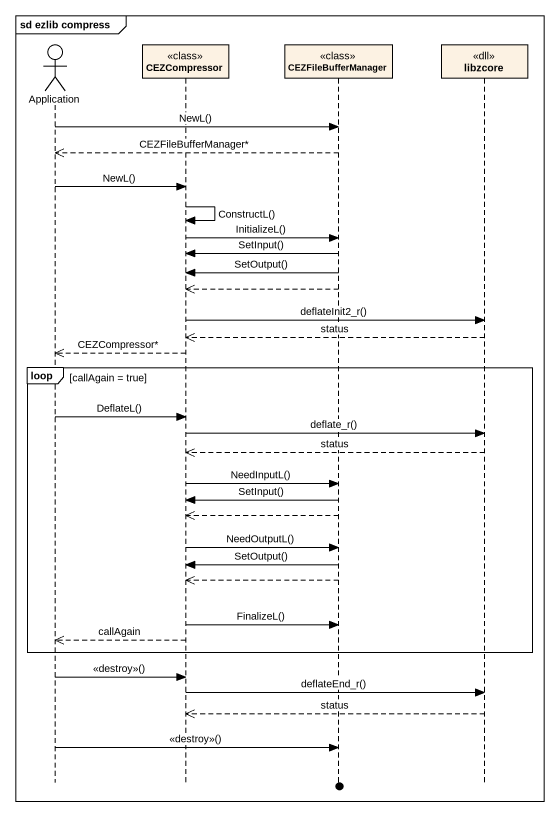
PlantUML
@startuml
mainframe sd ezlib compress
hide footbox
actor Application
participant CEZCompressor <<class>>
participant CEZFileBufferManager <<class>>
participant libzcore <<dll>>

Application -> CEZFileBufferManager : NewL()
CEZFileBufferManager -->> Application : CEZFileBufferManager*
Application -> CEZCompressor : NewL()
CEZCompressor -> CEZCompressor : ConstructL()
CEZCompressor -> CEZFileBufferManager : InitializeL()
CEZFileBufferManager -> CEZCompressor : SetInput()
CEZFileBufferManager -> CEZCompressor : SetOutput()
CEZFileBufferManager -->> CEZCompressor
CEZCompressor -> libzcore : deflateInit2_r()
libzcore -->> CEZCompressor : status
CEZCompressor -->> Application : CEZCompressor*
loop callAgain = true
  Application -> CEZCompressor : DeflateL()
  CEZCompressor -> libzcore : deflate_r()
  libzcore -->> CEZCompressor : status
  CEZCompressor -> CEZFileBufferManager : NeedInputL()
  CEZFileBufferManager -> CEZCompressor : SetInput()
  CEZFileBufferManager -->> CEZCompressor
  CEZCompressor -> CEZFileBufferManager : NeedOutputL()
  CEZFileBufferManager -> CEZCompressor : SetOutput()
  CEZFileBufferManager -->> CEZCompressor
  CEZCompressor -> CEZFileBufferManager : FinalizeL()
  CEZCompressor -->> Application : callAgain
end
Application -> CEZCompressor : <<destroy>>()
CEZCompressor -> libzcore : deflateEnd_r()
libzcore -->> CEZCompressor : status
Application -> CEZFileBufferManager : <<destroy>>()
@enduml
